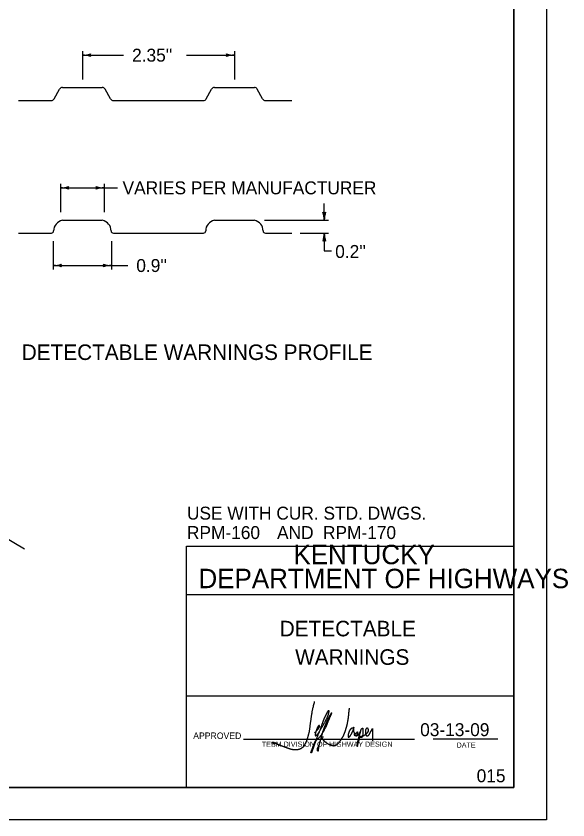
# Model space of a CAD drawing. Extents: x 1000 to 1036.3, y 1000 to 1022.
# Drawn here: x 1027.8 to 1036.33, y 1000 to 1012.42 of the extents above; entities that cross this region are included whole.
import ezdxf

# ---------------------------------------------------------------- set-up
doc = ezdxf.new("R2010")
doc.units = 0
for name, color, linetype in [('Level 1', 7, 'Continuous'), ('Level 10', 7, 'Continuous'), ('Level 11', 7, 'Continuous'), ('Level 2', 7, 'Continuous'), ('SB_PL_CUTLINE_PR', 7, 'Continuous'), ('SB_PL_SBL4_PR', 7, 'Continuous')]:
    doc.layers.add(name, color=color, linetype=linetype)

msp = doc.modelspace()

# ---------------------------------------------------------------- linework, layer by layer
at = {"layer": 'Level 1'}
for p, q in [((1027.608, 1004.383), (1027.935, 1004.188)), ((1031.754, 1001.192), (1031.821, 1001.194))]:
    msp.add_line(p, q, dxfattribs=at)
for points in [[(1032.414, 1001.827), (1032.384, 1001.713), (1032.366, 1001.596), (1032.347, 1001.465), (1032.336, 1001.365), (1032.308, 1001.266), (1032.282, 1001.192), (1032.241, 1001.117), (1032.167, 1001.082), (1032.09, 1001.082), (1032.036, 1001.095), (1031.936, 1001.132), (1031.836, 1001.171), (1031.798, 1001.186), (1031.754, 1001.192)], [(1032.557, 1001.28), (1032.536, 1001.277), (1032.53, 1001.274), (1032.532, 1001.267), (1032.544, 1001.243), (1032.564, 1001.221), (1032.594, 1001.196), (1032.628, 1001.175), (1032.667, 1001.156), (1032.704, 1001.148), (1032.744, 1001.152), (1032.781, 1001.176), (1032.808, 1001.207), (1032.826, 1001.237), (1032.864, 1001.297), (1032.89, 1001.361), (1032.909, 1001.424), (1032.924, 1001.478), (1032.937, 1001.549), (1032.945, 1001.604), (1032.949, 1001.657), (1032.954, 1001.693), (1032.958, 1001.728)], [(1032.421, 1001.347), (1032.466, 1001.39), (1032.488, 1001.425), (1032.5, 1001.447), (1032.491, 1001.458), (1032.484, 1001.457), (1032.473, 1001.447), (1032.458, 1001.421), (1032.445, 1001.387), (1032.432, 1001.346), (1032.426, 1001.318), (1032.429, 1001.301), (1032.44, 1001.3), (1032.455, 1001.314), (1032.498, 1001.375), (1032.55, 1001.461), (1032.592, 1001.535), (1032.623, 1001.598), (1032.637, 1001.648), (1032.643, 1001.67), (1032.642, 1001.682), (1032.64, 1001.689), (1032.628, 1001.685), (1032.612, 1001.663), (1032.591, 1001.618), (1032.567, 1001.572), (1032.549, 1001.524), (1032.529, 1001.469), (1032.509, 1001.408), (1032.481, 1001.336), (1032.457, 1001.284), (1032.428, 1001.197), (1032.405, 1001.134), (1032.382, 1001.07), (1032.368, 1001.034), (1032.361, 1001.035), (1032.365, 1001.049), (1032.385, 1001.103), (1032.403, 1001.158), (1032.427, 1001.209), (1032.441, 1001.23), (1032.466, 1001.254), (1032.497, 1001.279), (1032.519, 1001.306), (1032.56, 1001.372), (1032.599, 1001.444), (1032.623, 1001.505), (1032.655, 1001.58), (1032.68, 1001.638), (1032.685, 1001.652), (1032.677, 1001.653), (1032.663, 1001.629), (1032.634, 1001.579), (1032.61, 1001.527), (1032.584, 1001.471), (1032.559, 1001.407), (1032.545, 1001.367), (1032.529, 1001.31), (1032.508, 1001.235), (1032.492, 1001.178), (1032.476, 1001.111), (1032.475, 1001.074), (1032.472, 1001.062), (1032.466, 1001.063), (1032.466, 1001.076), (1032.464, 1001.098), (1032.467, 1001.116), (1032.489, 1001.147)], [(1033.016, 1001.418), (1032.995, 1001.418), (1032.976, 1001.404), (1032.959, 1001.382), (1032.947, 1001.352), (1032.94, 1001.329), (1032.937, 1001.306), (1032.936, 1001.287), (1032.942, 1001.277), (1032.96, 1001.286), (1032.975, 1001.306), (1032.994, 1001.337), (1033.007, 1001.368), (1033.019, 1001.396), (1033.025, 1001.433), (1033.024, 1001.435), (1033.021, 1001.423), (1033.02, 1001.392), (1033.021, 1001.363), (1033.03, 1001.343), (1033.042, 1001.335), (1033.05, 1001.336), (1033.065, 1001.343), (1033.083, 1001.364), (1033.081, 1001.356), (1033.078, 1001.327), (1033.068, 1001.305), (1033.047, 1001.299), (1033.04, 1001.303), (1033.034, 1001.319), (1033.032, 1001.33), (1033.037, 1001.327), (1033.04, 1001.316), (1033.047, 1001.307), (1033.065, 1001.298), (1033.086, 1001.309), (1033.108, 1001.332), (1033.128, 1001.365), (1033.137, 1001.395), (1033.137, 1001.402), (1033.133, 1001.395), (1033.127, 1001.365), (1033.104, 1001.295), (1033.092, 1001.244), (1033.079, 1001.196), (1033.073, 1001.156), (1033.074, 1001.134), (1033.076, 1001.131), (1033.08, 1001.137), (1033.087, 1001.162), (1033.096, 1001.197), (1033.107, 1001.239), (1033.112, 1001.266), (1033.109, 1001.309)], [(1033.136, 1001.399), (1033.145, 1001.41), (1033.158, 1001.419), (1033.165, 1001.412), (1033.165, 1001.385), (1033.164, 1001.359), (1033.162, 1001.336), (1033.163, 1001.314), (1033.157, 1001.291), (1033.153, 1001.277), (1033.145, 1001.272), (1033.134, 1001.271), (1033.124, 1001.273), (1033.113, 1001.283), (1033.102, 1001.293), (1033.118, 1001.292), (1033.147, 1001.293), (1033.174, 1001.3), (1033.196, 1001.314), (1033.224, 1001.335), (1033.242, 1001.356), (1033.254, 1001.375), (1033.253, 1001.392), (1033.247, 1001.41), (1033.231, 1001.417), (1033.218, 1001.413), (1033.208, 1001.397), (1033.204, 1001.38), (1033.204, 1001.358), (1033.204, 1001.337), (1033.208, 1001.317), (1033.218, 1001.3), (1033.239, 1001.298), (1033.256, 1001.31), (1033.271, 1001.332), (1033.282, 1001.358), (1033.3, 1001.385), (1033.313, 1001.412), (1033.316, 1001.413), (1033.315, 1001.396), (1033.314, 1001.352), (1033.314, 1001.32), (1033.312, 1001.273), (1033.313, 1001.223)]]:
    msp.add_open_spline(points, degree=2, dxfattribs=at)
at = {"layer": 'Level 10'}
for p, q in [((1036, 1022), (1036, 1000)), ((1035.5, 1021.5), (1035.5, 1000.5)), ((1030.437, 1000.5), (1030.437, 1004.23)), ((1030.437, 1004.23), (1035.5, 1004.23)), ((1030.437, 1003.48), (1035.5, 1003.48)), ((1030.437, 1001.918), (1035.5, 1001.918)), ((1031.322, 1001.25), (1033.963, 1001.25)), ((1035.25, 1001.25), (1034.25, 1001.25)), ((1035.5, 1000.5), (1007, 1000.5)), ((1036, 1000), (1000, 1000))]:
    msp.add_line(p, q, dxfattribs=at)
at = {"layer": 'Level 11'}
for p, q in [((1028.83, 1011.877), (1028.83, 1011.439)), ((1028.83, 1011.814), (1029.464, 1011.814)), ((1030.437, 1011.814), (1031.18, 1011.814)), ((1031.18, 1011.877), (1031.18, 1011.439)), ((1028.394, 1011.14), (1028.477, 1011.289)), ((1028.521, 1011.314), (1029.138, 1011.314)), ((1029.265, 1011.14), (1029.182, 1011.289)), ((1030.744, 1011.14), (1030.827, 1011.289)), ((1030.871, 1011.314), (1031.488, 1011.314)), ((1031.615, 1011.14), (1031.532, 1011.289)), ((1027.842, 1011.114), (1028.35, 1011.114)), ((1029.309, 1011.114), (1030.7, 1011.114)), ((1031.659, 1011.114), (1032.069, 1011.114)), ((1028.491, 1009.827), (1028.491, 1009.389)), ((1029.168, 1009.827), (1029.168, 1009.389)), ((1028.491, 1009.764), (1028.843, 1009.764)), ((1028.843, 1009.764), (1029.168, 1009.764)), ((1029.168, 1009.764), (1029.374, 1009.764)), ((1032.569, 1009.264), (1032.569, 1009.52)), ((1028.521, 1009.264), (1029.138, 1009.264)), ((1030.871, 1009.264), (1031.488, 1009.264)), ((1031.643, 1009.264), (1032.632, 1009.264)), ((1027.842, 1009.064), (1028.35, 1009.064)), ((1029.309, 1009.064), (1030.7, 1009.064)), ((1031.659, 1009.064), (1032.069, 1009.064)), ((1032.194, 1009.064), (1032.632, 1009.064)), ((1032.569, 1009.064), (1032.569, 1008.79)), ((1028.38, 1008.939), (1028.38, 1008.502)), ((1029.28, 1008.939), (1029.28, 1008.502)), ((1032.569, 1008.79), (1032.678, 1008.79)), ((1028.38, 1008.564), (1029.28, 1008.564)), ((1029.28, 1008.564), (1029.532, 1008.564))]:
    msp.add_line(p, q, dxfattribs=at)
msp.add_lwpolyline([(1007, 1000.5), (1035.5, 1000.5), (1035.5, 1021.5), (1007, 1021.5)], close=True, dxfattribs=at)
for centre, radius, start, end in [((1028.83, 1012.205), 0.391, 269.9878, 270), ((1028.83, 1012.205), 0.391, 270, 288.6688), ((1028.83, 1011.423), 0.391, 71.3472, 89.9939), ((1028.978, 1011.814), 0.0313, 138.7746, 220.8913), ((1031.031, 1011.814), 0.0313, 318.7746, 40.8913), ((1031.18, 1011.423), 0.391, 90, 108.6688), ((1031.18, 1012.205), 0.391, 251.3472, 269.9939), ((1031.18, 1011.423), 0.391, 89.9878, 90), ((1028.521, 1011.264), 0.05, 90, 150.7941), ((1029.138, 1011.264), 0.05, 29.2059, 90), ((1030.871, 1011.264), 0.05, 90, 150.7941), ((1031.488, 1011.264), 0.05, 29.2059, 90), ((1028.35, 1011.164), 0.05, 270, 330.7941), ((1029.309, 1011.164), 0.05, 209.2059, 270), ((1030.7, 1011.164), 0.05, 270, 330.7941), ((1031.659, 1011.164), 0.05, 209.2059, 270), ((1028.491, 1010.155), 0.391, 270, 288.6688), ((1028.491, 1009.373), 0.391, 71.3472, 89.9939), ((1028.491, 1010.155), 0.391, 269.9878, 270), ((1028.64, 1009.764), 0.0313, 138.7746, 220.8913), ((1029.019, 1009.764), 0.0313, 318.7746, 40.8913), ((1029.168, 1010.155), 0.391, 251.3472, 269.9939), ((1029.168, 1009.373), 0.391, 90, 108.6688), ((1029.168, 1009.373), 0.391, 89.9878, 90), ((1032.569, 1009.413), 0.0313, 228.7746, 310.8913), ((1032.178, 1009.264), 0.391, 0, 18.6688), ((1032.96, 1009.264), 0.391, 161.3472, 179.9939), ((1032.178, 1009.264), 0.391, 359.9878, 0), ((1028.35, 1009.1), 0.0359, 270.7169, 359.4091), ((1029.309, 1009.1), 0.0359, 180.5909, 269.2831), ((1030.7, 1009.1), 0.0359, 270.7169, 359.4091), ((1031.659, 1009.1), 0.0359, 180.5909, 269.2831), ((1032.178, 1009.064), 0.391, 341.3472, 359.9939), ((1032.96, 1009.064), 0.391, 180, 198.6688), ((1032.96, 1009.064), 0.391, 179.9878, 180), ((1032.569, 1008.916), 0.0313, 48.7746, 130.8913), ((1028.38, 1008.955), 0.391, 269.9878, 270), ((1028.38, 1008.955), 0.391, 270, 288.6688), ((1028.38, 1008.173), 0.391, 71.3472, 89.9939), ((1028.528, 1008.564), 0.0313, 138.7746, 220.8913), ((1029.131, 1008.564), 0.0313, 318.7746, 40.8913), ((1029.28, 1008.173), 0.391, 90, 108.6688), ((1029.28, 1008.955), 0.391, 251.3472, 269.9939), ((1029.28, 1008.173), 0.391, 89.9878, 90)]:
    msp.add_arc(centre, radius, start, end, dxfattribs=at)
for centre, major_axis, start_param, end_param in [((1028.56, 1009.102), (-0.174, -0.013), 4.868458, 6.220005), ((1029.099, 1009.102), (0.174, -0.013), 0.06318, 1.414727), ((1030.91, 1009.102), (-0.174, -0.013), 4.868458, 6.220005), ((1031.449, 1009.102), (0.174, -0.013), 0.06318, 1.414727)]:
    msp.add_ellipse(centre, major_axis=major_axis, ratio=0.954456, start_param=start_param, end_param=end_param, dxfattribs=at)
at = {"layer": 'SB_PL_CUTLINE_PR'}
msp.add_lwpolyline([(1000, 1022), (1036, 1022), (1036, 1000), (1000, 1000)], close=True, dxfattribs=at)
at = {"layer": 'SB_PL_SBL4_PR'}
msp.add_lwpolyline([(1007, 1000.5), (1035.5, 1000.5), (1035.5, 1021.5), (1007, 1021.5)], close=True, dxfattribs=at)

# ---------------------------------------------------------------- texts
at = {"layer": 'Level 1'}
for s, height, p in [("2.35''", 0.2, (1029.598, 1011.714)), ('VARIES PER MANUFACTURER', 0.2, (1029.451, 1009.664)), ("0.2''", 0.2, (1032.737, 1008.681)), ("0.9''", 0.2, (1029.663, 1008.464)), ('DETECTABLE WARNINGS PROFILE', 0.24, (1027.893, 1007.105)), ('USE WITH CUR. STD. DWGS. ', 0.2, (1030.446, 1004.639)), ('RPM-160', 0.2, (1030.446, 1004.339)), ('RPM-170', 0.2, (1032.548, 1004.339))]:
    msp.add_text(s, height=height, dxfattribs=at).set_placement(p)
at = {"layer": 'Level 10'}
for s, height, p in [('KENTUCKY', 0.3, (1032.091, 1003.95)), ('DEPARTMENT OF HIGHWAYS', 0.3, (1030.624, 1003.58)), ('DETECTABLE', 0.24, (1031.88, 1002.836)), ('WARNINGS', 0.24, (1032.118, 1002.396)), ('APPROVED', 0.1, (1030.543, 1001.251)), ('TEBM DIVISION OF HIGHWAY DESIGN', 0.08, (1031.603, 1001.13)), ('DATE', 0.08, (1034.613, 1001.116))]:
    msp.add_text(s, height=height, dxfattribs=at).set_placement(p)
at = {"layer": 'Level 11'}
msp.add_text('AND', height=0.2, dxfattribs=at).set_placement((1031.838, 1004.339))
at = {"layer": 'Level 2'}
for s, p in [('03-13-09', (1034.05, 1001.294)), ('015', (1034.923, 1000.582))]:
    msp.add_text(s, height=0.2, dxfattribs=at).set_placement(p)

doc.saveas('drawing.dxf')
